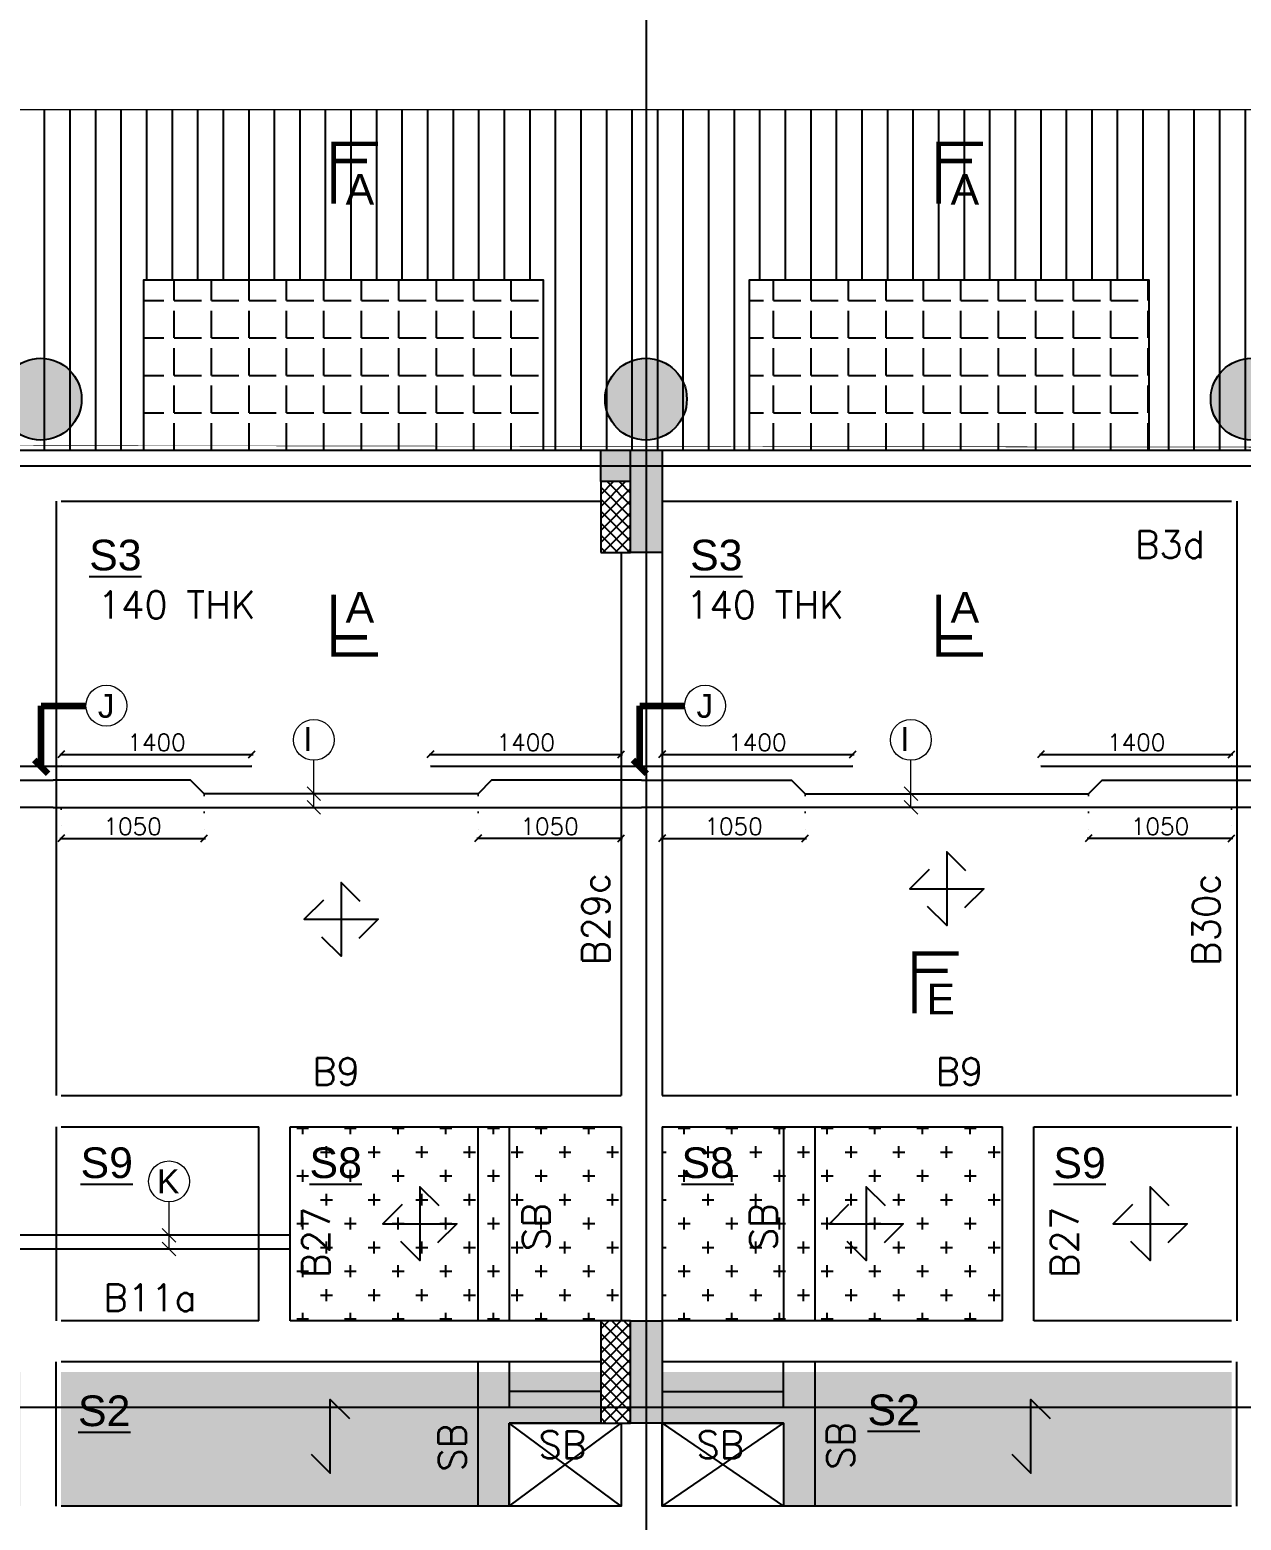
# Model space of a CAD drawing. Header units: millimetres. Extents: x 1772430 to 1864909, y -1443517 to -1381610.
# Drawn here: x 1817516 to 1826407, y -1403488 to -1392549 of the extents above; entities that cross this region are included whole.
import ezdxf

# ---------------------------------------------------------------- set-up
doc = ezdxf.new("R2010")
doc.units = ezdxf.units.MM
doc.header["$LTSCALE"] = 100
doc.header["$MEASUREMENT"] = 0
doc.header["$PDMODE"] = 98
for name, pattern in [('1', [0]), ('ACAD_ISO02W100', [15, 12, -3]), ('CENTER2', [28.575000000000003, 19.05, -3.175, 3.175, -3.175]), ('CONTINOUS', [0]), ('DOT', [0.25, 0, -0.25]), ('HIDDEN', [0.375, 0.25, -0.125])]:
    doc.linetypes.add(name, pattern=pattern)
for name, color, linetype in [('BEAM NO', 7, '1'), ('BEAM-230X450', 31, 'Continuous'), ('BEAM-230X600', 150, 'Continuous'), ('BEAM-300X600', 4, 'Continuous'), ('BEAM-300X900', 35, 'Continuous'), ('BEAM-375X900', 22, 'Continuous'), ('BEAM-450X275', 7, 'Continuous'), ('BEAM-450X750', 134, 'Continuous'), ('DIM', 191, 'Continuous'), ('Projection', 5, 'Continuous'), ('Roof', 7, 'Continuous'), ('s-steel', 1, 'Continuous'), ('S-STRU. CUTOUT', 3, 'Continuous'), ('SLAB NO.', 4, 'Continuous'), ('STEEL', 1, 'Continuous'), ('STR.COLUMN', 1, 'Continuous'), ('SUNK-HATCH', 8, 'Continuous')]:
    doc.layers.add(name, color=color, linetype=linetype)
for name, color, linetype, lineweight in [('CENTER_LINE', 8, 'CENTER2', 25), ('GRID', 252, 'ACAD_ISO02W100', 9), ('LEADER', 191, 'Continuous', 15), ('S-B5-230X600', 120, 'HIDDEN', 25), ('SECTION TEXT', 7, 'Continuous', 25), ('SLAB STEEL MARK', 133, 'Continuous', 30)]:
    doc.layers.add(name, color=color, linetype=linetype, lineweight=lineweight)
doc.styles.add('ARIAL', font='arial.ttf')
doc.styles.add('DEEPAK', font='arial.ttf')
doc.styles.add('ROMANS', font='romans.shx')
doc.styles.add('RS', font='romans.shx', dxfattribs={"width": 0.9})
doc.styles.add('style1', font='arial.ttf')
doc.dimstyles.new('KRUNAL-MM', dxfattribs={"dimtxt": 50, "dimasz": 35, "dimexe": 25, "dimexo": 0, "dimgap": 15, "dimtad": 1, "dimdec": 0, "dimzin": 0, "dimdsep": 46, "dimtxsty": 'RS', "dimblk": 'OBLIQUE', "dimcen": 0, "dimdle": 25, "dimclrd": 256, "dimclre": 256, "dimclrt": 7, "dimadec": 0, "dimazin": 0, "dimtfac": 1, "dimtdec": 0, "dimtix": 1, "dimtmove": 0, "dimatfit": 2, "dimfxl": 1, "dimtolj": 1, "dimtzin": 0, "dimlwd": -1, "dimlwe": -1, "dimarcsym": 0})
doc.dimstyles.new('pag', dxfattribs={"dimtxt": 180, "dimasz": 150, "dimexe": 100, "dimexo": 0, "dimgap": 50, "dimtad": 1, "dimdec": 0, "dimzin": 0, "dimdsep": 46, "dimtxsty": 'ROMANS', "dimblk": 'OBLIQUE', "dimcen": 0, "dimdle": 100, "dimclrd": 256, "dimclre": 256, "dimclrt": 256, "dimadec": 0, "dimazin": 0, "dimtfac": 1, "dimtdec": 0, "dimtmove": 2, "dimatfit": 3, "dimfxl": 1, "dimtolj": 1, "dimtzin": 0, "dimlwd": -1, "dimlwe": -1, "dimarcsym": 0})
pattern_1 = [(0, (0, 4114.140964071499), (175, 175), [87.5, -262.5]), (90, (43.75, 4070.390964071499), (-175, 175), [87.5, -262.5])]
pattern_2 = [(0, (0, 4114.140964071499), (0, 275), [200, -75]), (90, (0, 4114.140964071499), (-275, 1.683889348827611e-14), [200, -75])]

# ---------------------------------------------------------------- blocks, each defined once
blk = doc.blocks.new('Roof')
at = {"layer": 'Roof'}
h = blk.add_hatch(dxfattribs=at)
h.set_pattern_fill('ANSI31', color=8, scale=1500.000000000003, angle=45)
h.set_pattern_definition([(90, (0, 0), (-187.5, 1.148106374200644e-14), [])])
h.paths.add_polyline_path([(1804146.10497409, -1398360.24230647), (1813266.1049741, -1398360.242306483), (1813266.104974105, -1399748.806724621), (1813908.560622208, -1399748.806724623), (1813908.560622208, -1398498.806724566), (1816838.560622208, -1398498.806724566), (1816838.560622208, -1399748.806724621), (1818353.604974095, -1399748.806724566), (1818353.604974095, -1398498.806724566), (1821283.604974095, -1398498.806724566), (1821283.604974095, -1399748.806724621), (1822798.604974095, -1399748.806724566), (1822798.604974095, -1398498.806724566), (1825728.604974095, -1398498.806695148), (1825728.604986645, -1399748.806724622), (1827243.649325981, -1399748.806724566), (1827243.649325981, -1398498.806724566), (1830173.649325981, -1398498.806724566), (1830173.649325981, -1399748.806724622), (1831688.649325982, -1399748.806724566), (1831688.649325982, -1398498.806724566), (1834618.649325982, -1398498.806724566), (1834618.649325982, -1399748.806724622), (1836133.693677868, -1399748.806724566), (1836133.693677868, -1398498.806724566), (1839063.693677868, -1398498.806724566), (1839063.693677868, -1399748.806724623), (1844736.104974095, -1399748.806724623), (1844736.104979049, -1400678.482938859), (1858429.077767265, -1397248.806724623), (1804146.104974091, -1397248.806724619)])
at = {"layer": 'Roof', "color": 6, "const_width": 10}
blk.add_lwpolyline([(1858436.077483638, -1397248.806724623), (1844736.104979049, -1400678.482938859), (1844736.104979049, -1399748.806724623), (1804146.104974095, -1399748.957714752), (1804146.104974091, -1397248.806724619)], close=True, dxfattribs=at)
blk = doc.blocks.new('FIRST FLOOR COLUMNS')
at = {"layer": 'CENTER_LINE', "ltscale": 50}
for p, q in [((38225, -25587.74543141411), (38225, 11430.11409838055)), ((68022.25780571625, -115), (-4699.232308062259, -115)), ((68022.25780571625, -7025), (-4699.232308062259, -7025))]:
    blk.add_line(p, q, dxfattribs=at)
blk = doc.blocks.new('COL')
at = {"layer": 'STR.COLUMN', "transparency": 33554687}
h = blk.add_hatch(color=256, dxfattribs=at)
h.dxf.hatch_style = 1
h.paths.add_polyline_path([(1822156.104974095, -1399748.806724623), (1822156.104974095, -1400498.806724623), (1821926.104974095, -1400498.806724623), (1821926.104974095, -1399978.806724624), (1821706.104974095, -1399978.806724624), (1821706.104974095, -1399748.806724623)])
h = blk.add_hatch(color=256, dxfattribs=at)
h.dxf.hatch_style = 1
h.paths.add_polyline_path([(1821926.104974095, -1399748.806724623), (1821926.104974095, -1400498.806724623), (1822156.104974095, -1400498.806724623), (1822156.104974095, -1399748.806724623)])
at = {"layer": 'STR.COLUMN'}
h = blk.add_hatch(dxfattribs=at)
h.set_pattern_fill('ANSI37', color=8, scale=500)
h.set_pattern_definition([(45, (-29339.99999999953, -222356.3531173824), (-44.19417382415923, 44.19417382415923), []), (135, (-29339.99999999953, -222356.3531173824), (-44.19417382415922, -44.19417382415921), [])])
h.paths.add_polyline_path([(1821706.104974095, -1400498.806724623), (1821926.104974095, -1400498.806724623), (1821926.104974095, -1399978.806724624), (1821706.104974095, -1399978.806724624)])
h = blk.add_hatch(dxfattribs=at)
h.set_pattern_fill('ANSI37', color=8, scale=500)
h.set_pattern_definition([(45, (-29339.99999999953, -228746.3531173824), (-44.19417382415923, 44.19417382415923), []), (135, (-29339.99999999953, -228746.3531173824), (-44.19417382415922, -44.19417382415921), [])])
h.paths.add_polyline_path([(1821706.104974095, -1406888.806724623), (1821926.104974095, -1406888.806724623), (1821926.104974095, -1406138.806724623), (1821706.104974095, -1406138.806724623)])
at = {"layer": 'STR.COLUMN', "transparency": 33554687}
h = blk.add_hatch(color=256, dxfattribs=at)
h.dxf.hatch_style = 1
h.paths.add_polyline_path([(1821926.104974095, -1406888.806724623), (1821926.104974095, -1406138.806724623), (1822156.104974095, -1406138.806724623), (1822156.104974095, -1406888.806724623)])
at = {"layer": 'STR.COLUMN', "color": 5}
for points in [[(1822156.104974095, -1399748.806724623), (1822156.104974095, -1400498.806724623), (1821926.104974095, -1400498.806724623), (1821926.104974095, -1399978.806724624), (1821706.104974095, -1399978.806724624), (1821706.104974095, -1399748.806724623)], [(1821926.104974095, -1399748.806724623), (1822156.104974095, -1399748.806724623), (1822156.104974095, -1400498.806724623), (1821926.104974095, -1400498.806724623)], [(1821706.104974095, -1400498.806724623), (1821926.104974095, -1400498.806724623), (1821926.104974095, -1399978.806724624), (1821706.104974095, -1399978.806724624)], [(1821706.104974095, -1406888.806724623), (1821926.104974095, -1406888.806724623), (1821926.104974095, -1406138.806724623), (1821706.104974095, -1406138.806724623)], [(1822156.104974095, -1406138.806724623), (1822156.104974095, -1406888.806724623), (1821926.104974095, -1406888.806724623), (1821926.104974095, -1406138.806724623)]]:
    blk.add_lwpolyline(points, close=True, dxfattribs=at)
blk = doc.blocks.new('Col_600 Dia')
at = {"layer": 'STR.COLUMN'}
h = blk.add_hatch(color=5, dxfattribs=at)
h.dxf.hatch_style = 1
edge = h.paths.add_edge_path()
edge.add_arc((1853153.604973638, -1399373.806722028), 300.000000000145, 0, 360)
blk.add_circle((1853153.604973638, -1399373.806722028), 300.000000000145, dxfattribs=at)
blk = doc.blocks.new('Elevation_Col')
at = {"layer": 'STR.COLUMN'}
for p in [(-35557.47281723237, -0.009346479084342718), (-31115.00000000023, -2.595130354166031e-06), (-26670, -2.595596015453339e-06)]:
    blk.add_blockref('Col_600 Dia', p, dxfattribs=at)
blk = doc.blocks.new('_Oblique')
at = {"color": 0, "linetype": 'ByBlock', "lineweight": -2}
blk.add_line((-0.5, -0.5), (0.5, 0.5), dxfattribs=at)
blk = doc.blocks.new('*D18')
at = {"layer": 'Defpoints', "color": 0, "transparency": 16777216}
for p in [(1818795.741759805, -1398156.269007835), (1817746.100960277, -1398256.272153816), (1818795.741759805, -1398483.658405074)]:
    blk.add_point(p, dxfattribs=at)
at = {"layer": 'DIM', "color": 191, "linetype": 'DOT', "ltscale": 5, "transparency": 16777216}
for p, q in [((1818795.741759805, -1398166.269007835), (1818795.741759805, -1398493.658405074)), ((1817746.100960277, -1398266.272153816), (1817746.100960277, -1398493.658405074))]:
    blk.add_line(p, q, dxfattribs=at)
at = {"layer": 'DIM', "color": 191, "ltscale": 5, "transparency": 16777216}
blk.add_line((1817736.100960277, -1398483.658405074), (1818805.741759805, -1398483.658405074), dxfattribs=at)
at = {"layer": 'DIM', "color": 191, "linetype": 'ByBlock', "transparency": 16777216, "xscale": 50, "yscale": 50, "zscale": 50, "rotation": 180}
blk.add_blockref('_Oblique', (1817746.100960277, -1398483.658405074), dxfattribs=at)
at = {"layer": 'DIM', "color": 191, "linetype": 'ByBlock', "transparency": 16777216, "xscale": 50, "yscale": 50, "zscale": 50}
blk.add_blockref('_Oblique', (1818795.741759805, -1398483.658405074), dxfattribs=at)
at = {"layer": 'DIM', "color": 7, "transparency": 16777216, "insert": (1818270.921360041, -1398396.158405074), "char_height": 125, "attachment_point": 5, "style": 'ROMANS'}
blk.add_mtext('\\A1;1050', dxfattribs=at)
blk = doc.blocks.new('*D19')
at = {"layer": 'Defpoints', "color": 0, "transparency": 16777216}
for p in [(1820805.929527107, -1398156.272568069), (1821856.104974095, -1398256.272568515), (1820805.929527107, -1398483.653371695)]:
    blk.add_point(p, dxfattribs=at)
at = {"layer": 'DIM', "color": 191, "linetype": 'DOT', "ltscale": 5, "transparency": 16777216}
for p, q in [((1820805.929527107, -1398166.272568069), (1820805.929527107, -1398493.653371695)), ((1821856.104974095, -1398266.272568515), (1821856.104974095, -1398493.653371695))]:
    blk.add_line(p, q, dxfattribs=at)
at = {"layer": 'DIM', "color": 191, "ltscale": 5, "transparency": 16777216}
blk.add_line((1821866.104974095, -1398483.653371695), (1820795.929527107, -1398483.653371695), dxfattribs=at)
at = {"layer": 'DIM', "color": 191, "linetype": 'ByBlock', "transparency": 16777216, "xscale": 50, "yscale": 50, "zscale": 50, "rotation": 180}
blk.add_blockref('_Oblique', (1820805.929527107, -1398483.653371695), dxfattribs=at)
at = {"layer": 'DIM', "color": 191, "linetype": 'ByBlock', "transparency": 16777216, "xscale": 50, "yscale": 50, "zscale": 50}
blk.add_blockref('_Oblique', (1821856.104974095, -1398483.653371695), dxfattribs=at)
at = {"layer": 'DIM', "color": 7, "transparency": 16777216, "insert": (1821331.017250601, -1398396.153371695), "char_height": 125, "attachment_point": 5, "style": 'ROMANS'}
blk.add_mtext('\\A1;1050', dxfattribs=at)
blk = doc.blocks.new('*D20')
at = {"layer": 'Defpoints', "color": 0, "transparency": 16777216}
for p in [(1825286.464174567, -1398156.269024085), (1826336.104974095, -1398256.272170066), (1825286.464174567, -1398483.658421325)]:
    blk.add_point(p, dxfattribs=at)
at = {"layer": 'DIM', "color": 191, "linetype": 'DOT', "ltscale": 5, "transparency": 16777216}
for p, q in [((1825286.464174567, -1398166.269024085), (1825286.464174567, -1398493.658421325)), ((1826336.104974095, -1398266.272170066), (1826336.104974095, -1398493.658421325))]:
    blk.add_line(p, q, dxfattribs=at)
at = {"layer": 'DIM', "color": 191, "ltscale": 5, "transparency": 16777216}
blk.add_line((1826346.104974095, -1398483.658421325), (1825276.464174567, -1398483.658421325), dxfattribs=at)
at = {"layer": 'DIM', "color": 191, "linetype": 'ByBlock', "transparency": 16777216, "xscale": 50, "yscale": 50, "zscale": 50, "rotation": 180}
blk.add_blockref('_Oblique', (1825286.464174567, -1398483.658421325), dxfattribs=at)
at = {"layer": 'DIM', "color": 191, "linetype": 'ByBlock', "transparency": 16777216, "xscale": 50, "yscale": 50, "zscale": 50}
blk.add_blockref('_Oblique', (1826336.104974095, -1398483.658421325), dxfattribs=at)
at = {"layer": 'DIM', "color": 7, "transparency": 16777216, "insert": (1825811.284574331, -1398396.158421325), "char_height": 125, "attachment_point": 5, "style": 'ROMANS'}
blk.add_mtext('\\A1;1050', dxfattribs=at)
blk = doc.blocks.new('*D21')
at = {"layer": 'Defpoints', "color": 0, "transparency": 16777216}
for p in [(1823206.280421083, -1398156.272568069), (1822156.104974095, -1398256.272568515), (1823206.280421083, -1398483.653371695)]:
    blk.add_point(p, dxfattribs=at)
at = {"layer": 'DIM', "color": 191, "linetype": 'DOT', "ltscale": 5, "transparency": 16777216}
for p, q in [((1823206.280421083, -1398166.272568069), (1823206.280421083, -1398493.653371695)), ((1822156.104974095, -1398266.272568515), (1822156.104974095, -1398493.653371695))]:
    blk.add_line(p, q, dxfattribs=at)
at = {"layer": 'DIM', "color": 191, "ltscale": 5, "transparency": 16777216}
blk.add_line((1822146.104974095, -1398483.653371695), (1823216.280421083, -1398483.653371695), dxfattribs=at)
at = {"layer": 'DIM', "color": 191, "linetype": 'ByBlock', "transparency": 16777216, "xscale": 50, "yscale": 50, "zscale": 50, "rotation": 180}
blk.add_blockref('_Oblique', (1822156.104974095, -1398483.653371695), dxfattribs=at)
at = {"layer": 'DIM', "color": 191, "linetype": 'ByBlock', "transparency": 16777216, "xscale": 50, "yscale": 50, "zscale": 50}
blk.add_blockref('_Oblique', (1823206.280421083, -1398483.653371695), dxfattribs=at)
at = {"layer": 'DIM', "color": 7, "transparency": 16777216, "insert": (1822681.192697589, -1398396.153371695), "char_height": 125, "attachment_point": 5, "style": 'ROMANS'}
blk.add_mtext('\\A1;1050', dxfattribs=at)
blk = doc.blocks.new('*D24')
at = {"layer": 'Defpoints', "color": 0, "transparency": 16777216}
for p in [(1821856.104974095, -1397867.215666495), (1820456.104974095, -1397956.272568069), (1821856.104974095, -1397956.272568064)]:
    blk.add_point(p, dxfattribs=at)
at = {"layer": 'DIM', "color": 191, "ltscale": 5, "transparency": 16777216}
blk.add_line((1820446.104974095, -1397867.215666495), (1821866.104974095, -1397867.215666495), dxfattribs=at)
at = {"layer": 'DIM', "color": 191, "linetype": 'DOT', "ltscale": 5, "transparency": 16777216}
for p, q in [((1820456.104974095, -1397946.272568069), (1820456.104974095, -1397857.215666495)), ((1821856.104974095, -1397946.272568064), (1821856.104974095, -1397857.215666495))]:
    blk.add_line(p, q, dxfattribs=at)
at = {"layer": 'DIM', "color": 191, "linetype": 'ByBlock', "transparency": 16777216, "xscale": 50, "yscale": 50, "zscale": 50, "rotation": 180}
blk.add_blockref('_Oblique', (1820456.104974095, -1397867.215666495), dxfattribs=at)
at = {"layer": 'DIM', "color": 191, "linetype": 'ByBlock', "transparency": 16777216, "xscale": 50, "yscale": 50, "zscale": 50}
blk.add_blockref('_Oblique', (1821856.104974095, -1397867.215666495), dxfattribs=at)
at = {"layer": 'DIM', "color": 7, "transparency": 16777216, "insert": (1821156.104974095, -1397779.715666495), "char_height": 125, "attachment_point": 5, "style": 'ROMANS'}
blk.add_mtext('\\A1;1400', dxfattribs=at)
blk = doc.blocks.new('*D25')
at = {"layer": 'Defpoints', "color": 0, "transparency": 16777216}
for p in [(1823556.104974094, -1397867.215666495), (1822156.104974095, -1397956.272568069), (1823556.104974094, -1397956.272568064)]:
    blk.add_point(p, dxfattribs=at)
at = {"layer": 'DIM', "color": 191, "ltscale": 5, "transparency": 16777216}
blk.add_line((1822146.104974095, -1397867.215666495), (1823566.104974094, -1397867.215666495), dxfattribs=at)
at = {"layer": 'DIM', "color": 191, "linetype": 'DOT', "ltscale": 5, "transparency": 16777216}
for p, q in [((1822156.104974095, -1397946.272568069), (1822156.104974095, -1397857.215666495)), ((1823556.104974094, -1397946.272568064), (1823556.104974094, -1397857.215666495))]:
    blk.add_line(p, q, dxfattribs=at)
at = {"layer": 'DIM', "color": 191, "linetype": 'ByBlock', "transparency": 16777216, "xscale": 50, "yscale": 50, "zscale": 50, "rotation": 180}
blk.add_blockref('_Oblique', (1822156.104974095, -1397867.215666495), dxfattribs=at)
at = {"layer": 'DIM', "color": 191, "linetype": 'ByBlock', "transparency": 16777216, "xscale": 50, "yscale": 50, "zscale": 50}
blk.add_blockref('_Oblique', (1823556.104974094, -1397867.215666495), dxfattribs=at)
at = {"layer": 'DIM', "color": 7, "transparency": 16777216, "insert": (1822856.104974094, -1397779.715666495), "char_height": 125, "attachment_point": 5, "style": 'ROMANS'}
blk.add_mtext('\\A1;1400', dxfattribs=at)
blk = doc.blocks.new('*D27')
at = {"layer": 'Defpoints', "color": 0, "transparency": 16777216}
for p in [(1819146.100960276, -1397867.215650245), (1817746.100960277, -1397956.272551819), (1819146.100960276, -1397956.272551814)]:
    blk.add_point(p, dxfattribs=at)
at = {"layer": 'DIM', "color": 191, "ltscale": 5, "transparency": 16777216}
blk.add_line((1817736.100960277, -1397867.215650245), (1819156.100960276, -1397867.215650245), dxfattribs=at)
at = {"layer": 'DIM', "color": 191, "linetype": 'DOT', "ltscale": 5, "transparency": 16777216}
for p, q in [((1817746.100960277, -1397946.272551819), (1817746.100960277, -1397857.215650245)), ((1819146.100960276, -1397946.272551814), (1819146.100960276, -1397857.215650245))]:
    blk.add_line(p, q, dxfattribs=at)
at = {"layer": 'DIM', "color": 191, "linetype": 'ByBlock', "transparency": 16777216, "xscale": 50, "yscale": 50, "zscale": 50, "rotation": 180}
blk.add_blockref('_Oblique', (1817746.100960277, -1397867.215650245), dxfattribs=at)
at = {"layer": 'DIM', "color": 191, "linetype": 'ByBlock', "transparency": 16777216, "xscale": 50, "yscale": 50, "zscale": 50}
blk.add_blockref('_Oblique', (1819146.100960276, -1397867.215650245), dxfattribs=at)
at = {"layer": 'DIM', "color": 7, "transparency": 16777216, "insert": (1818446.100960277, -1397779.715650245), "char_height": 125, "attachment_point": 5, "style": 'ROMANS'}
blk.add_mtext('\\A1;1400', dxfattribs=at)
blk = doc.blocks.new('*D28')
at = {"layer": 'Defpoints', "color": 0, "transparency": 16777216}
for p in [(1826336.104974095, -1397867.215666495), (1824936.104974095, -1397956.272568069), (1826336.104974095, -1397956.272568064)]:
    blk.add_point(p, dxfattribs=at)
at = {"layer": 'DIM', "color": 191, "ltscale": 5, "transparency": 16777216}
blk.add_line((1824926.104974095, -1397867.215666495), (1826346.104974095, -1397867.215666495), dxfattribs=at)
at = {"layer": 'DIM', "color": 191, "linetype": 'DOT', "ltscale": 5, "transparency": 16777216}
for p, q in [((1824936.104974095, -1397946.272568069), (1824936.104974095, -1397857.215666495)), ((1826336.104974095, -1397946.272568064), (1826336.104974095, -1397857.215666495))]:
    blk.add_line(p, q, dxfattribs=at)
at = {"layer": 'DIM', "color": 191, "linetype": 'ByBlock', "transparency": 16777216, "xscale": 50, "yscale": 50, "zscale": 50, "rotation": 180}
blk.add_blockref('_Oblique', (1824936.104974095, -1397867.215666495), dxfattribs=at)
at = {"layer": 'DIM', "color": 191, "linetype": 'ByBlock', "transparency": 16777216, "xscale": 50, "yscale": 50, "zscale": 50}
blk.add_blockref('_Oblique', (1826336.104974095, -1397867.215666495), dxfattribs=at)
at = {"layer": 'DIM', "color": 7, "transparency": 16777216, "insert": (1825636.104974095, -1397779.715666495), "char_height": 125, "attachment_point": 5, "style": 'ROMANS'}
blk.add_mtext('\\A1;1400', dxfattribs=at)
blk = doc.blocks.new('*U41')
at = {"layer": 'STEEL'}
for points in [[(707738.0564169867, 27916.33438346686), (707888.0564169867, 27766.33438346686), (707888.0564169867, 28344.32676437648), (708038.0564169867, 28194.32676437648)], [(707749.0602265319, 28205.33057392167), (707599.0602265319, 28055.33057392167), (708177.0526074416, 28055.33057392167), (708027.0526074416, 27905.33057392167)]]:
    blk.add_lwpolyline(points, dxfattribs=at)
blk = doc.blocks.new('*U333')
at = {"layer": 'STEEL'}
blk.add_lwpolyline([(707738.0564169867, 27916.33438346686), (707888.0564169867, 27766.33438346686), (707888.0564169867, 28344.32676437648), (708038.0564169867, 28194.32676437648)], dxfattribs=at)

msp = doc.modelspace()

# ---------------------------------------------------------------- hatches: boundary and pattern name
at = {"layer": 'SUNK-HATCH', "linetype": 'Continuous', "transparency": 33554559}
h = msp.add_hatch(dxfattribs=at)
h.set_pattern_fill('ANGLE', color=8, scale=1000)
h.set_pattern_definition(pattern_2)
h.paths.add_polyline_path([(1821283.604974095, -1395634.665760495), (1821283.604974095, -1394384.665760495), (1818353.604974095, -1394384.665760495), (1818353.604974095, -1395634.665760552), (1821283.604974095, -1395634.665760552)])
h = msp.add_hatch(dxfattribs=at)
h.set_pattern_fill('ANGLE', color=8, scale=1000)
h.set_pattern_definition(pattern_2)
h.paths.add_polyline_path([(1822798.604974095, -1395634.665760552), (1825728.604986645, -1395634.665760495), (1825728.604974095, -1394384.665731077), (1822798.604974095, -1394384.665760495), (1822798.604974095, -1395634.665760495)])
h = msp.add_hatch(dxfattribs=at)
h.set_pattern_fill('CROSS', color=8, scale=700)
h.set_pattern_definition(pattern_1)
h.paths.add_polyline_path([(1821856.104974095, -1402024.665760552), (1821856.104974095, -1400599.665760495), (1819426.104979049, -1400599.665760495), (1819426.104979049, -1402024.665760609)])
h = msp.add_hatch(dxfattribs=at)
h.set_pattern_fill('CROSS', color=8, scale=700)
h.set_pattern_definition(pattern_1)
h.paths.add_polyline_path([(1824656.10497905, -1402025.326311572), (1824656.10497905, -1400600.326267689), (1822156.104974095, -1400599.665760495), (1822156.104974095, -1402024.665760552)])
h = msp.add_hatch(dxfattribs=at)
h.set_pattern_fill('HEX', color=8, scale=1500)
h.set_pattern_definition([(0, (0, 4114.140964071499), (0, 324.7595264191645), [187.5, -375]), (120, (0, 4114.140964071499), (-281.25, -162.3797632095822), [187.5, -375]), (59.99999999999999, (187.5, 4114.140964071499), (-281.2499999999999, 162.3797632095823), [187.5, -375])])
h.paths.add_polyline_path([(1816588.867071644, -1406245.135449852), (1816588.867071839, -1406855.135449069), (1817446.100960277, -1406855.135449208), (1817446.100960277, -1407684.665760552), (1813486.104974095, -1407684.665760552), (1813486.104974095, -1407309.665760552), (1813336.104974095, -1407309.665760552), (1813336.104974095, -1406244.665760552)])
h.paths.add_polyline_path([(1821856.104974095, -1406244.665760552), (1821856.104974095, -1407309.665760552), (1821706.104974095, -1407309.665760552), (1821706.104974095, -1407684.665760552), (1817746.100960277, -1407684.665760552), (1817746.100960277, -1406855.135449208), (1818603.778367953, -1406855.135449277), (1818603.778367953, -1406245.135449207)])
h.paths.add_polyline_path([(1830816.104974095, -1406244.665760552), (1830816.104974095, -1407684.665760552), (1826636.104974095, -1407684.665760552), (1826636.104974095, -1406855.135449208), (1827493.693677884, -1406855.135449208), (1827493.693677884, -1406245.135449207)])
h.paths.add_polyline_path([(1834368.689664066, -1406245.135449207), (1834368.689664262, -1406855.135449069), (1835226.12313622, -1406855.135449208), (1835226.167488107, -1407684.665760552), (1831266.104974095, -1407684.665760552), (1831266.104974095, -1407309.665760552), (1831116.104974095, -1407309.665760552), (1831116.104974095, -1406244.665760552)])
h.paths.add_polyline_path([(1826336.104974095, -1406855.135449208), (1826336.104974095, -1407684.665760552), (1822156.104974095, -1407684.665760552), (1822156.104974095, -1406244.665760552), (1825478.600960277, -1406244.665760552), (1825478.600960277, -1406855.135449208)])
h.paths.add_polyline_path([(1817746.100960277, -1402399.665760609), (1821706.104974095, -1402399.665760552), (1821706.104974095, -1402774.665760552), (1821033.60095513, -1402774.665771803), (1821033.600965336, -1403384.6657568), (1817746.100960277, -1403384.6657568)])
h.paths.add_polyline_path([(1813486.104974095, -1402399.665760609), (1817446.100960277, -1402399.665760609), (1817446.100960277, -1403384.665760552), (1814141.104983546, -1403384.665760552), (1814141.104984079, -1402774.665761123), (1813486.104974095, -1402774.665760552)])
h.paths.add_polyline_path([(1836383.60096018, -1406245.135449281), (1839706.104974095, -1406245.135449281), (1839706.104974095, -1407684.665760552), (1835526.167488107, -1407684.665760552), (1835526.167488107, -1406855.135449208), (1836383.600960277, -1406855.135449208)])
h.paths.add_polyline_path([(1822156.104974095, -1402399.665760609), (1826336.104974095, -1402399.665760609), (1826336.104974095, -1403384.665760552), (1823048.600969729, -1403384.665760552), (1823048.600959527, -1402774.901577076), (1822156.663909397, -1402774.665760553)])
h.paths.add_polyline_path([(1826636.104974095, -1402399.665760609), (1830816.104974095, -1402399.665760609), (1830816.104971966, -1402774.665760609), (1829923.645307017, -1402774.66577554), (1829923.645317222, -1403384.665757095), (1826636.104974095, -1403384.665757095)])
h.paths.add_polyline_path([(1835526.167488107, -1402399.665760609), (1839706.104974095, -1402399.665760552), (1839706.104974095, -1402774.665760552), (1838813.693682825, -1402774.665760554), (1838813.604974095, -1403384.665760552), (1835526.167488107, -1403384.665760552)])
h.paths.add_polyline_path([(1831266.104974095, -1402399.665760609), (1835226.167488107, -1402399.665760609), (1835226.167488107, -1403384.665760552), (1831938.645321615, -1403384.665760552), (1831938.645321615, -1402774.665760552), (1831266.663909397, -1402775.050521351)])

# ---------------------------------------------------------------- linework, layer by layer
at = {"layer": 'BEAM-230X450', "linetype": 'HIDDEN', "ltscale": 750}
for p, q in [((1817746.100960277, -1400369.665760495), (1821856.104974095, -1400369.665760495)), ((1822156.104974095, -1400369.665760495), (1826336.104974095, -1400369.665760495)), ((1817746.100960277, -1400599.665760495), (1819196.104979049, -1400599.665760495)), ((1819196.104979049, -1402024.665760609), (1819196.104979049, -1400599.665760495)), ((1824886.10497905, -1400600.326311458), (1826336.104974095, -1400599.665760495)), ((1824886.10497905, -1402024.665760609), (1824886.10497905, -1400600.326311458))]:
    msp.add_line(p, q, dxfattribs=at)
at = {"layer": 'BEAM-230X450', "linetype": 'CONTINOUS', "ltscale": 750}
for p, q in [((1819426.104979049, -1402024.665760609), (1819426.104979049, -1400599.665760495)), ((1819426.104979049, -1400599.665760495), (1821856.104974095, -1400599.665760495)), ((1822156.104974095, -1400599.665760495), (1824656.10497905, -1400600.326311458)), ((1824656.10497905, -1402024.665760609), (1824656.10497905, -1400600.326311458))]:
    msp.add_line(p, q, dxfattribs=at)
at = {"layer": 'BEAM-230X600', "linetype": 'HIDDEN', "ltscale": 750}
for p, q in [((1817709.100960277, -1396009.665760552), (1817709.100960277, -1400369.665760495)), ((1826374.104974095, -1396009.665760552), (1826374.104974095, -1400369.665760495)), ((1817709.100960277, -1400599.665760495), (1817709.100960277, -1402024.665760609)), ((1826374.104974095, -1400599.665760495), (1826374.104974095, -1402024.665760609)), ((1817709.100960277, -1403384.665760552), (1817709.100960277, -1402324.665760608)), ((1826374.104974095, -1403384.665760552), (1826374.104974095, -1402324.665760609)), ((1826336.104974095, -1403384.665760552), (1822156.104974095, -1403384.665760552))]:
    msp.add_line(p, q, dxfattribs=at)
at = {"layer": 'BEAM-230X600', "linetype": 'Continuous', "ltscale": 750}
msp.add_line((1821856.104974095, -1403384.665760552), (1817746.100960277, -1403384.665760552), dxfattribs=at)
at = {"layer": 'BEAM-300X600', "linetype": 'HIDDEN', "ltscale": 750}
for p, q in [((1821856.104974095, -1396384.665760552), (1821856.104974095, -1400369.665760495)), ((1822156.104974095, -1396384.665760552), (1822156.104974095, -1400369.665760495)), ((1821856.104974095, -1400599.665760495), (1821856.104974095, -1402024.665760552)), ((1822156.104974095, -1400599.665760495), (1822156.104974095, -1402024.665760552))]:
    msp.add_line(p, q, dxfattribs=at)
at = {"layer": 'BEAM-300X600', "linetype": 'Continuous', "ltscale": 750}
for p, q in [((1821856.104974095, -1402774.665760552), (1821856.104974095, -1403384.665760552)), ((1822156.104974095, -1402774.665760552), (1822156.104974095, -1403384.665760552))]:
    msp.add_line(p, q, dxfattribs=at)
at = {"layer": 'BEAM-300X900', "linetype": 'CONTINOUS', "ltscale": 750}
for p, q in [((1819196.104979049, -1402024.665760609), (1817746.100960277, -1402024.665760609)), ((1824656.10497905, -1402025.326311572), (1822156.104974095, -1402024.665760609)), ((1826336.104974095, -1402024.665760609), (1824886.10497905, -1402025.326311572)), ((1821706.104974095, -1402324.665760609), (1817746.100960277, -1402324.665760609)), ((1826336.104974095, -1402324.665760609), (1822156.104974095, -1402324.665760609))]:
    msp.add_line(p, q, dxfattribs=at)
at = {"layer": 'BEAM-375X900', "linetype": 'CONTINOUS', "ltscale": 750}
msp.add_line((1821706.104974095, -1402024.665760609), (1819426.104979049, -1402024.665760609), dxfattribs=at)
at = {"layer": 'BEAM-450X275', "linetype": 'HIDDEN', "ltscale": 750}
for p, q in [((1820803.600918741, -1400599.665760495), (1820803.600942582, -1402024.665760609)), ((1821033.600918741, -1400599.665760495), (1821033.600942582, -1402024.665760609)), ((1823048.600923134, -1400599.665760495), (1823048.600946975, -1402024.665760609)), ((1823278.600923134, -1400599.665760495), (1823278.600946975, -1402024.665760609)), ((1820803.600947602, -1402324.665760608), (1820803.600965336, -1403384.6657644)), ((1821033.600947602, -1402324.665760609), (1821033.60095323, -1402661.101342463)), ((1823048.562552535, -1402661.101342463), (1823048.562552535, -1402324.665760609)), ((1823278.600951994, -1402324.665760609), (1823278.600969729, -1403384.665760552)), ((1821706.1049754, -1402544.665760552), (1821033.600956436, -1402544.665756735)), ((1823048.562552535, -1402544.90157977), (1822156.625501655, -1402545.050524501))]:
    msp.add_line(p, q, dxfattribs=at)
at = {"layer": 'BEAM-450X275', "linetype": 'Continuous', "ltscale": 750}
for p, q in [((1821033.60095513, -1402774.665756735), (1821033.600965336, -1403384.665760552)), ((1821706.104974095, -1402774.665760552), (1821033.60095513, -1402774.665756735)), ((1823048.600960277, -1402774.901576563), (1822156.663909397, -1402775.050521295)), ((1823048.600959527, -1402774.901576564), (1823048.600969729, -1403384.6657644))]:
    msp.add_line(p, q, dxfattribs=at)
at = {"layer": 'BEAM-450X750', "linetype": 'CONTINOUS', "ltscale": 750}
for p, q in [((1813486.104974094, -1395634.665760552), (1821706.104974095, -1395634.665760552)), ((1822156.104974095, -1395634.665760552), (1830816.104974095, -1395634.665760552))]:
    msp.add_line(p, q, dxfattribs=at)
at = {"layer": 'BEAM-450X750', "linetype": 'HIDDEN', "ltscale": 750}
for p, q in [((1817746.100960277, -1396009.665760552), (1821706.104974095, -1396009.665760552)), ((1822156.104974095, -1396009.665760552), (1826336.104974095, -1396009.665760552))]:
    msp.add_line(p, q, dxfattribs=at)
at = {"layer": 'LEADER', "linetype": 'DOT', "ltscale": 250}
for p, q in [((1819746.503375248, -1396694.509553676), (1819746.503375248, -1393825.002966473)), ((1824186.517859374, -1396694.509553676), (1824186.517859374, -1393825.002966473)), ((1824008.693654046, -1410165.411220943, 0.07988564975553575), (1824008.693654046, -1399843.177189639, 0.07988564975553575))]:
    msp.add_line(p, q, dxfattribs=at)
at = {"layer": 'LEADER'}
for points in [[(1819990.367763953, -1393511.723857717, 32.4, 32.4, 0), (1819746.503375248, -1393511.723857717, 32.4, 32.4, 0), (1819746.503375248, -1393825.002966473, 32.4, 32.4, 0), (1819746.503375248, -1393385.582306282, 32.4, 32.4, 0), (1820071.65589364, -1393385.582306282, 0, 0, 0)], [(1824430.382248079, -1393511.723857717, 32.4, 32.4, 0), (1824186.517859374, -1393511.723857717, 32.4, 32.4, 0), (1824186.517859374, -1393825.002966473, 32.4, 32.4, 0), (1824186.517859374, -1393385.582306282, 32.4, 32.4, 0), (1824511.670377766, -1393385.582306282, 0, 0, 0)], [(1819990.367763953, -1397007.788662409, 32.4, 32.4, 0), (1819746.503375248, -1397007.788662409, 32.4, 32.4, 0), (1819746.503375248, -1396694.509553676, 32.4, 32.4, 0), (1819746.503375248, -1397133.930213866, 32.4, 32.4, 0), (1820071.65589364, -1397133.930213866, 0, 0, 0)], [(1824430.382248079, -1397007.788662409, 32.4, 32.4, 0), (1824186.517859374, -1397007.788662409, 32.4, 32.4, 0), (1824186.517859374, -1396694.509553676, 32.4, 32.4, 0), (1824186.517859374, -1397133.930213866, 32.4, 32.4, 0), (1824511.670377766, -1397133.930213866, 0, 0, 0)]]:
    msp.add_lwpolyline(points, format="xyseb", dxfattribs=at)
at = {"layer": 'LEADER', "elevation": 0.07988564975553575}
msp.add_lwpolyline([(1824252.55804275, -1399454.898080884, 32.4, 32.4, 0), (1824008.693654046, -1399454.898080884, 32.4, 32.4, 0), (1824008.693654046, -1399768.177189639, 32.4, 32.4, 0), (1824008.693654046, -1399328.756529449, 32.4, 32.4, 0), (1824333.846172438, -1399328.756529449, 0, 0, 0)], format="xyseb", dxfattribs=at)
at = {"layer": 'LEADER'}
for centre in [(1818078.549364064, -1397509.535339932), (1822472.24100147, -1397509.535339932), (1819600.816640591, -1397760.728520653), (1823982.648281239, -1397760.728520653), (1818538.206857452, -1401001.524873747, -0.3266849241921847)]:
    msp.add_circle(centre, 150, dxfattribs=at)
at = {"layer": 'Projection', "linetype": 'CONTINOUS', "ltscale": 750}
for points in [[(1818353.604974095, -1395634.665760495), (1818353.604974095, -1394384.665760495), (1821283.604974095, -1394384.665760495), (1821283.604974095, -1395634.665760495)], [(1822798.604974095, -1395634.665760495), (1822798.604974095, -1394384.665760495), (1825728.604974095, -1394384.665731077), (1825728.604986645, -1395634.665760495)]]:
    msp.add_lwpolyline(points, dxfattribs=at)
at = {"layer": 's-steel'}
for points in [[(1819146.100960276, -1397956.272551819), (1816046.100960277, -1397956.272549484)], [(1823556.104974094, -1397956.272568069), (1820456.104974095, -1397956.272568069)], [(1828036.104974094, -1397956.272568069), (1824936.104974095, -1397956.272568069)], [(1813186.104974095, -1398056.274775005), (1814286.280421083, -1398056.272568069), (1814386.280421083, -1398156.272568069), (1816396.460160749, -1398156.2690055), (1816496.460160749, -1398056.2690055), (1817688.779401995, -1398056.269024086)], [(1822006.104974095, -1398056.274775005), (1820905.929527107, -1398056.272568069), (1820805.929527107, -1398156.272568069), (1818795.741759805, -1398156.269007835), (1818695.741759805, -1398056.269007835), (1817688.779401995, -1398056.269024086)], [(1822006.104974095, -1398056.274775005), (1823106.280421083, -1398056.272568069), (1823206.280421083, -1398156.272568069), (1825286.464174567, -1398156.269024085), (1825386.464174566, -1398056.269024086), (1826486.104974095, -1398056.269024086)], [(1817688.779401995, -1398256.268767296), (1813186.104974095, -1398256.272567636)], [(1817688.779401995, -1398256.268767296), (1822006.104974095, -1398256.272567636)], [(1826486.104974095, -1398256.268767296), (1822006.104974095, -1398256.272567636)], [(1819426.104979049, -1401397.072191041), (1815766.060627163, -1401397.063985676)], [(1815766.060627163, -1401497.064048469), (1819426.104979049, -1401497.070980465)]]:
    msp.add_lwpolyline(points, dxfattribs=at)
at = {"layer": 'S-STRU. CUTOUT', "ltscale": 750}
for p, q in [((1821033.600960277, -1403384.665760552), (1821856.104974095, -1402774.665760553)), ((1821856.104974095, -1403384.665760552), (1821033.600960277, -1402774.665760552)), ((1822156.100960277, -1402774.665760552), (1823048.600960277, -1403384.665760552)), ((1822156.104974095, -1403384.665760552), (1823048.600960277, -1402774.901576563))]:
    msp.add_line(p, q, dxfattribs=at)
for points in [[(1821033.600960277, -1402774.665760552), (1821856.104974095, -1402774.665760552), (1821856.104974095, -1403384.665760552), (1821033.600960277, -1403384.665760552)], [(1822156.663909397, -1402774.665760553), (1823048.600960277, -1402774.665760553), (1823048.600960277, -1403384.665760552), (1822156.663909397, -1403384.665760552)]]:
    msp.add_lwpolyline(points, close=True, dxfattribs=at)

# ---------------------------------------------------------------- block references
at = {"layer": 'GRID'}
msp.add_blockref('FIRST FLOOR COLUMNS', (1783816.104974095, -1395636.101342463), dxfattribs=at)
at = {"layer": 'Roof'}
msp.add_blockref('Roof', (0, 4114.140964071499), dxfattribs=at)
at = {"layer": 'S-B5-230X600', "xscale": 0.9375000000000001, "yscale": 0.9375000000000001, "zscale": 0.9375000000000001}
for name, p, rotation in [('*U41', (1797944.232561044, -735207.9991530518, 0.03994282470417863), 269.9999999999999), ('*U41', (1793499.230554135, -735432.2020428523, 0.01458759281949801), 269.9999999999999), ('*U41', (1794077.066277662, -737667.1128696266), 269.9999999999999), ('*U41', (1797353.257942534, -737667.1128696266), 269.9999999999999), ('*U41', (1799436.697938221, -737667.1128696266), 269.9999999999999), ('*U333', (1156076.398547692, -1429174.433865373), 359.9999999999999), ('*U333', (1161218.067221268, -1429174.433865373), 359.9999999999999)]:
    msp.add_blockref(name, p, dxfattribs=dict(at, rotation=rotation))
at = {"layer": 'STR.COLUMN'}
for name in ['Elevation_Col', 'COL']:
    msp.add_blockref(name, (0, 4114.140964071499), dxfattribs=at)

# ---------------------------------------------------------------- texts
at = {"layer": 'BEAM NO', "ltscale": 500, "style": 'ROMANS'}
for s, rotation, p in [('B3d', 359.9999731095184, (1825626.518441703, -1396426.41065879, 0.2552844215668125)), ('140 THK', 359.9999731095184, (1818014.292106008, -1396869.205918726)), ('140 THK', 359.9999731095184, (1822332.294726354, -1396869.205918726)), ('B29c', 89.99997310951831, (1821769.673466249, -1399413.733478428, 1.004906717452237e-09)), ('B30c', 89.99997310951831, (1826249.516229779, -1399419.389325744, 0.07988564975553575)), ('B9', 359.9999731095184, (1819587.645302916, -1400294.111824067, 0.6970508642796687)), ('B9', 359.9999731095184, (1824162.273222549, -1400294.77237503, 0.6794248128798009)), ('SB', 89.99997310951831, (1821331.469561907, -1401512.219697274, 1.004906717452237e-09)), ('SB', 89.99997310951831, (1823000.007274229, -1401512.780055471, 1.004906717452237e-09)), ('B27', 89.99997310951831, (1819715.43268231, -1401709.022953142, 0.3177359245504353)), ('B27', 89.99997310951831, (1825209.953529989, -1401709.683504105, 0.3138933455054854)), ('B11a', 359.9999731095184, (1818054.984345886, -1401954.728012273, 0.2552844215668125)), ('SB', 89.99997310951831, (1820716.663225253, -1403131.647375114, 1.004906717452237e-09)), ('SB', 359.9999731095184, (1821249.422911094, -1403034.431414459, 1.004906713397702e-09)), ('SB', 359.9999731095184, (1822407.202378745, -1403034.431414461, 1.004906713397702e-09)), ('SB', 89.99997310951831, (1823566.119596197, -1403117.634545474, 1.004906717452237e-09))]:
    msp.add_text(s, height=200, rotation=rotation, dxfattribs=at).set_placement(p)
at = {"layer": 'SECTION TEXT', "style": 'ARIAL'}
for s, p in [('A', (1819834.28599763, -1393831.843487457)), ('A', (1824274.300481756, -1393831.843487457)), ('A', (1819834.28599763, -1396899.903828529)), ('A', (1824274.300481756, -1396899.903828529)), ('E', (1824096.476276428, -1399775.017710623, 0.07988564975553575))]:
    msp.add_text(s, height=225.0000000000001, dxfattribs=at).set_placement(p)
at = {"layer": 'SLAB NO.', "color": 42, "style": 'DEEPAK'}
for s, p in [('%%US3', (1817952.361529993, -1396516.600013787, 0.02917518539876838)), ('%%US3', (1822362.365543811, -1396516.60001114)), ('%%US9', (1817888.891617675, -1400976.787111622, 0.02917518563899602)), ('%%US8', (1819568.895636447, -1400976.787111622, -0.07107316089844684)), ('%%US8', (1822298.895631493, -1400976.787111622)), ('%%US9', (1825028.895636448, -1400977.447662585, -0.07491573994339673)), ('%%US2', (1817870.037031394, -1402797.618260952, 0.02917518563899602)), ('%%US2', (1823664.223841085, -1402790.572491283))]:
    msp.add_text(s, height=225, dxfattribs=at).set_placement(p)
at = {"layer": 'SLAB STEEL MARK', "style": 'style1'}
for s, p in [('J', (1818015.69480226, -1397598.401532759)), ('J', (1822409.386439666, -1397598.401532759)), ('I', (1819522.486235767, -1397841.135134366)), ('I', (1823904.572838061, -1397841.439496307)), ('K', (1818450.536400473, -1401087.956171049, -0.3266849241921847))]:
    msp.add_text(s, height=175, dxfattribs=at).set_placement(p)

# ---------------------------------------------------------------- dimensions: what is measured, and where the dimension line sits
at = {"layer": 'DIM', "linetype": 'DOT', "ltscale": 5}
for base, p1, p2, picture, middle in [((1819146.100960276, -1397867.215650245, -0.1790939635972751), (1817746.100960277, -1397956.272551819, -0.1790939635972751), (1819146.100960276, -1397956.272551814, -0.1790939635972751), '*D27', (1818446.100960277, -1397779.715650245, -0.1790939635972751)), ((1821856.104974095, -1397867.215666495), (1820456.104974095, -1397956.272568069), (1821856.104974095, -1397956.272568064), '*D24', (1821156.104974095, -1397779.715666495)), ((1823556.104974094, -1397867.215666495), (1822156.104974095, -1397956.272568069), (1823556.104974094, -1397956.272568064), '*D25', (1822856.104974094, -1397779.715666495)), ((1826336.104974095, -1397867.215666495), (1824936.104974095, -1397956.272568069), (1826336.104974095, -1397956.272568064), '*D28', (1825636.104974095, -1397779.715666495)), ((1818795.741759805, -1398483.658405074, -0.1790939635972751), (1817746.100960277, -1398256.272153816, -0.1790939635972751), (1818795.741759805, -1398156.269007835, -0.1790939635972751), '*D18', (1818270.921360041, -1398396.158405074, -0.1790939635972751))]:
    dim = msp.add_linear_dim(base=base, p1=p1, p2=p2, dimstyle='pag', override={"dimtxt": 125, "dimasz": 50, "dimexe": 10, "dimexo": 10, "dimgap": 25, "dimtxsty": 'ROMANS', "dimdle": 10, "dimclrd": 191, "dimclre": 191, "dimclrt": 7, "dimtix": 1, "dimtmove": 1}, dxfattribs=at)
    dim.commit()
    dim.dimension.update_dxf_attribs({"geometry": picture, "text_midpoint": middle})
for base, p1, p2, angle, picture, middle in [((1820805.929527107, -1398483.653371695), (1821856.104974095, -1398256.272568515), (1820805.929527107, -1398156.272568069), 180, '*D19', (1821331.017250601, -1398396.153371695)), ((1823206.280421083, -1398483.653371695), (1822156.104974095, -1398256.272568515), (1823206.280421083, -1398156.272568069), 7.016709298534877e-15, '*D21', (1822681.192697589, -1398396.153371695)), ((1825286.464174567, -1398483.658421325), (1826336.104974095, -1398256.272170066), (1825286.464174567, -1398156.269024085), 180, '*D20', (1825811.284574331, -1398396.158421325))]:
    dim = msp.add_linear_dim(base=base, p1=p1, p2=p2, angle=angle, dimstyle='pag', override={"dimtxt": 125, "dimasz": 50, "dimexe": 10, "dimexo": 10, "dimgap": 25, "dimtxsty": 'ROMANS', "dimdle": 10, "dimclrd": 191, "dimclre": 191, "dimclrt": 7, "dimtix": 1, "dimtmove": 1}, dxfattribs=at)
    dim.commit()
    dim.dimension.update_dxf_attribs({"geometry": picture, "text_midpoint": middle})

# ---------------------------------------------------------------- leaders
at = {"layer": 'LEADER'}
for points, override in [([(1817598.568181206, -1397956.272568069), (1817598.568181206, -1397509.535339932), (1817928.549364064, -1397509.535339932)], {"dimscale": 1, "dimtxt": 50, "dimasz": 100, "dimgap": 15, "dimtad": 0, "dimtxsty": 'RS', "dimclrd": 256, "dimldrblk": 'Oblique', "dimlwd": 65535}), ([(1821992.259818612, -1397956.272568069), (1821992.259818612, -1397509.535339932), (1822322.24100147, -1397509.535339932)], {"dimscale": 1, "dimtxt": 50, "dimasz": 100, "dimgap": 15, "dimtad": 0, "dimtxsty": 'RS', "dimclrd": 256, "dimldrblk": 'Oblique', "dimlwd": 65535}), ([(1819600.816640579, -1398256.262344569), (1819600.816640591, -1397910.728520653)], {"dimasz": 100, "dimtad": 0, "dimldrblk": 'Oblique', "dimfxl": 0.0590551181102363, "dimarcsym": 1}), ([(1819600.816640576, -1398156.262344569), (1819600.816640591, -1397910.728520653)], {"dimasz": 100, "dimtad": 0, "dimldrblk": 'Oblique', "dimfxl": 0.0590551181102363, "dimarcsym": 1}), ([(1823982.648281226, -1398256.262344569), (1823982.648281239, -1397910.728520653)], {"dimasz": 100, "dimtad": 0, "dimldrblk": 'Oblique', "dimfxl": 0.0590551181102363, "dimarcsym": 1}), ([(1823982.648281224, -1398156.262344569), (1823982.648281239, -1397910.728520653)], {"dimasz": 100, "dimtad": 0, "dimldrblk": 'Oblique', "dimfxl": 0.0590551181102363, "dimarcsym": 1}), ([(1818538.206857464, -1401497.058697663, -0.3266849241921847), (1818538.206857452, -1401151.524873747, -0.3266849241921847)], {"dimasz": 100, "dimtad": 0, "dimldrblk": 'Oblique', "dimfxl": 0.0590551181102363, "dimarcsym": 1}), ([(1818538.206857467, -1401397.058697663, -0.3266849241921847), (1818538.206857452, -1401151.524873747, -0.3266849241921847)], {"dimasz": 100, "dimtad": 0, "dimldrblk": 'Oblique', "dimfxl": 0.0590551181102363, "dimarcsym": 1})]:
    msp.add_leader(points, dimstyle='KRUNAL-MM', override=override, dxfattribs=at)

doc.saveas('drawing.dxf')
